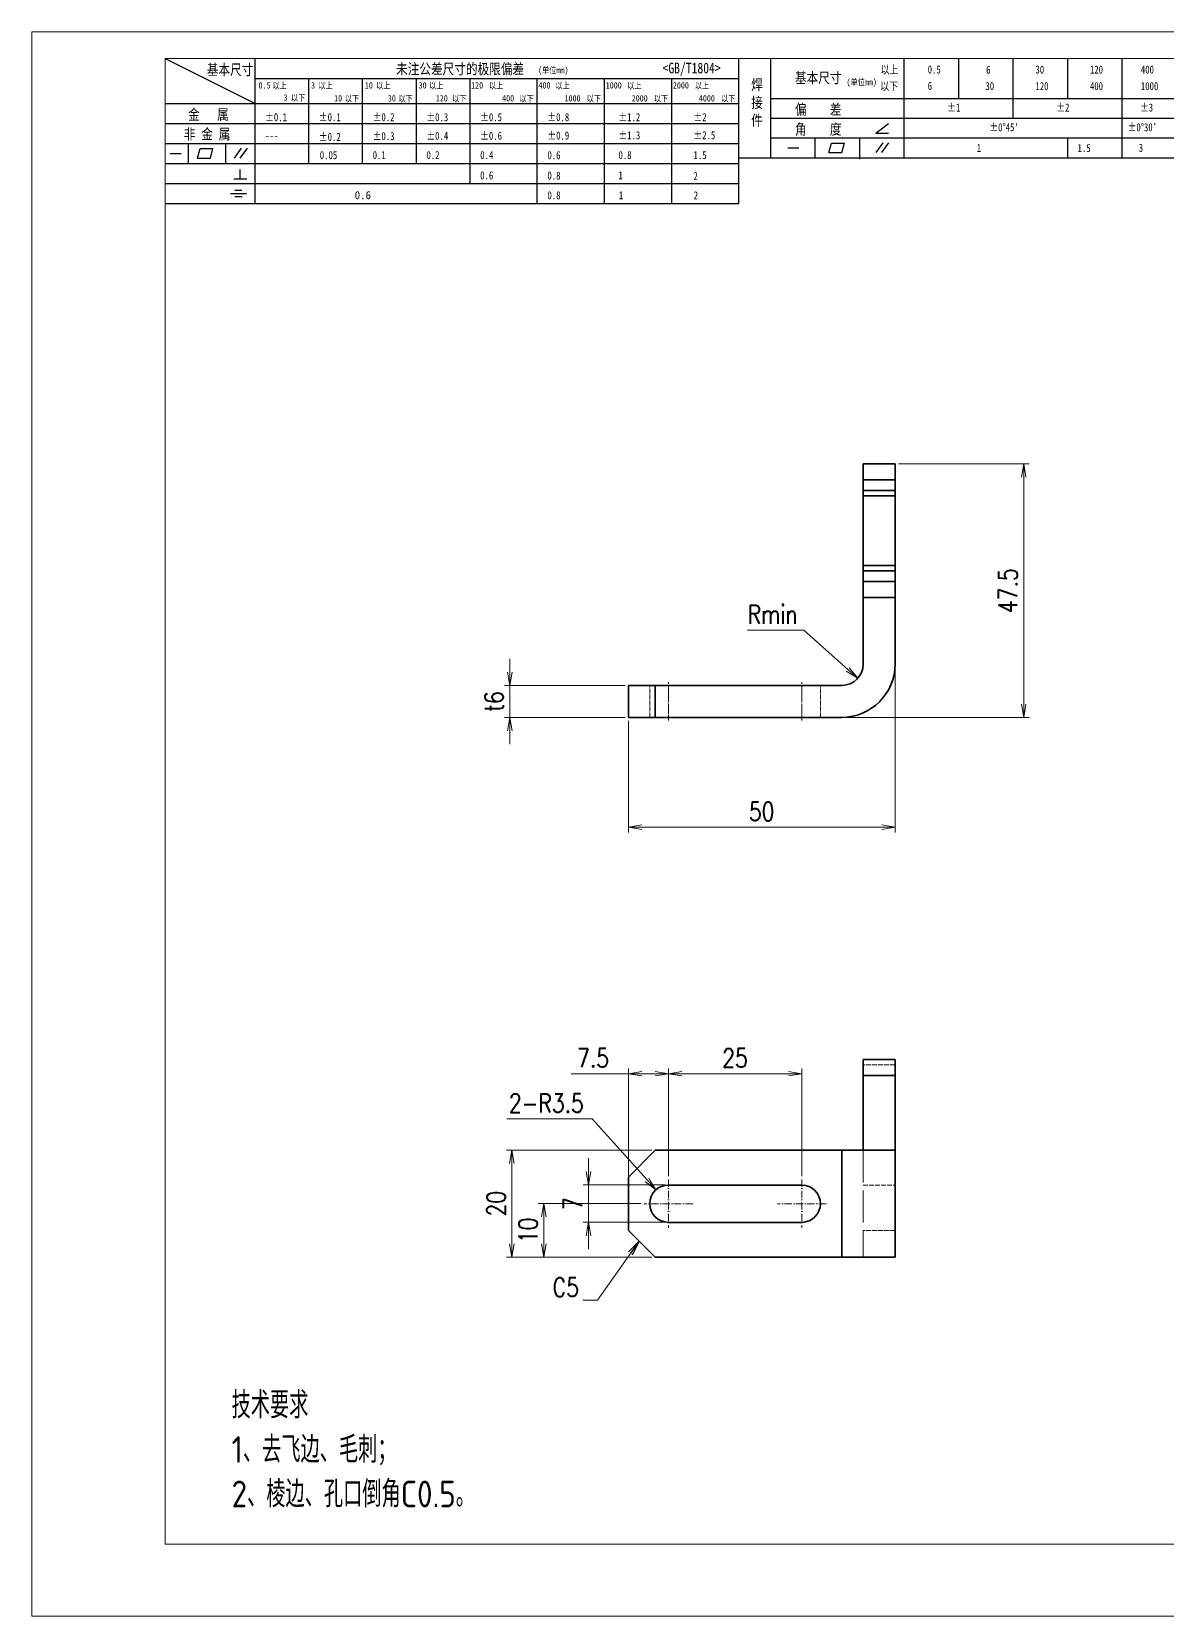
# Model space of a CAD drawing. Header units: millimetres. Extents: x -50143 to 104182, y -50696 to 54072.
# Drawn here: x -45678 to -45465.1, y 44632.5 to 44929.5 of the extents above; entities that cross this region are included whole.
import ezdxf

# ---------------------------------------------------------------- set-up
doc = ezdxf.new("R2010")
doc.units = ezdxf.units.MM
doc.header["$LTSCALE"] = 0.5
for name, pattern in [('AM_ISO02W050x2', [3.75, 3, -0.75]), ('AM_ISO08W050x2', [9, 6, -0.75, 1.5, -0.75]), ('DASHDOT', [18.5, 12, -3, 0.5, -3]), ('DASHED', [15, 12, -3])]:
    doc.linetypes.add(name, pattern=pattern)
for name, color, linetype, lineweight in [('DIM', 3, 'Continuous', 13), ('中心线', 2, 'AM_ISO08W050x2', 18), ('图框', 7, 'Continuous', 18), ('标注线', 3, 'Continuous', 18), ('粗实线', 7, 'Continuous', 35), ('虚线', 1, 'AM_ISO02W050x2', 18)]:
    doc.layers.add(name, color=color, linetype=linetype, lineweight=lineweight)
doc.layers.add('图\\M+19E79\\M+195B6\\M+18E9A', color=7, linetype='Continuous')
doc.layers.add('打印', color=7, linetype='Continuous', lineweight=15, plot=False)
doc.layers.add('打印-禁用', color=7, linetype='Continuous', lineweight=15, plot=False)
doc.styles.add('DIM', font='romans.shx', dxfattribs={"width": 0.8, "bigfont": 'bigfont.shx'})
doc.styles.add('国标', font='simfang.ttf', dxfattribs={"width": 0.8})
doc.styles.add('机械长仿宋', font='gbenor.shx', dxfattribs={"height": 1, "bigfont": 'gbcbig.shx'})
doc.dimstyles.new('DEH 1-1', dxfattribs={"dimtxt": 3.5, "dimasz": 2.5, "dimexe": 1, "dimexo": 0.625, "dimgap": 1.2, "dimtad": 1, "dimtoh": 1, "dimdsep": 46, "dimtxsty": 'DIM', "dimblk": 'OPEN', "dimcen": 0, "dimclrd": 8, "dimclre": 8, "dimclrt": 2, "dimazin": 2, "dimtfac": 0.5, "dimtmove": 0, "dimatfit": 3, "dimldrblk": 'OPEN', "dimfxl": 0, "dimtolj": 2, "dimlwd": 18, "dimlwe": 18, "dimarcsym": 0})
doc.dimstyles.new('DEH 1-1$0', dxfattribs={"dimtxt": 3.5, "dimasz": 2.5, "dimexe": 1, "dimexo": 0.625, "dimgap": 1.2, "dimtad": 1, "dimzin": 9, "dimdsep": 46, "dimtxsty": 'DIM', "dimblk": 'OPEN', "dimcen": 0, "dimclrd": 8, "dimclre": 8, "dimclrt": 2, "dimazin": 2, "dimtfac": 0.5, "dimtmove": 0, "dimatfit": 3, "dimldrblk": 'OPEN', "dimfxl": 0, "dimtolj": 2, "dimlwd": 18, "dimlwe": 18, "dimarcsym": 0})
doc.dimstyles.new('DEH 1-1$4', dxfattribs={"dimtxt": 3.5, "dimasz": 2.5, "dimexe": 1, "dimexo": 0.625, "dimgap": 1.2, "dimtad": 1, "dimtoh": 1, "dimdsep": 46, "dimtxsty": 'DIM', "dimblk": 'OPEN', "dimcen": 0, "dimclrd": 8, "dimclre": 8, "dimclrt": 2, "dimazin": 2, "dimtfac": 0.5, "dimtofl": 0, "dimtmove": 0, "dimatfit": 3, "dimldrblk": 'OPEN', "dimfxl": 0, "dimtolj": 2, "dimlwd": 18, "dimlwe": 18, "dimarcsym": 0})

# ---------------------------------------------------------------- blocks, each defined once
blk = doc.blocks.new('GZDEH零件A3图框V01版')
at = {"layer": '图\\M+19E79\\M+195B6\\M+18E9A', "color": 9}
for p, q in [((2882.49, -1554.46), (2899.37, -1562.92)), ((2899.37, -1581.67), (2899.37, -1554.46)), ((2990.09, -1581.67), (2990.09, -1554.46)), ((2996.09, -1573.08), (2996.09, -1554.46)), ((3021.09, -1561.98), (3021.09, -1554.46)), ((3031.31, -1561.98), (3031.31, -1554.46)), ((3041.53, -1561.98), (3041.53, -1554.46)), ((3051.75, -1561.98), (3051.75, -1554.46)), ((3061.98, -1561.98), (3061.98, -1554.46)), ((2899.37, -1558.24), (2990.09, -1558.24)), ((2909.45, -1574.17), (2909.45, -1558.24)), ((2919.53, -1574.17), (2919.53, -1558.24)), ((2929.61, -1574.17), (2929.61, -1558.24)), ((2939.69, -1577.92), (2939.69, -1558.24)), ((2952.29, -1581.67), (2952.29, -1558.24)), ((2964.89, -1581.67), (2964.89, -1558.24)), ((2977.49, -1581.67), (2977.49, -1558.24)), ((2996.09, -1561.98), (3113.09, -1561.98)), ((3021.09, -1573.08), (3021.09, -1561.98)), ((3041.53, -1565.68), (3041.53, -1561.98)), ((3061.98, -1573.08), (3061.98, -1561.98)), ((2882.49, -1562.92), (2990.09, -1562.92)), ((2882.49, -1566.67), (2990.09, -1566.67)), ((2996.09, -1565.68), (3113.09, -1565.68)), ((3015.75, -1568.51), (3018.15, -1566.66)), ((2882.49, -1570.42), (2990.09, -1570.42)), ((2886.92, -1574.12), (2886.92, -1570.42)), ((2893.91, -1574.12), (2893.91, -1570.42)), ((2996.09, -1569.38), (3113.09, -1569.38)), ((3004.42, -1573.08), (3004.42, -1569.38)), ((3006.97, -1572.12), (3007.45, -1570.33)), ((3007.45, -1570.33), (3009.86, -1570.33)), ((3009.39, -1572.12), (3009.86, -1570.33)), ((3012.75, -1573.08), (3012.75, -1569.38)), ((3015.75, -1568.51), (3018.15, -1568.51)), ((3015.81, -1572.12), (3017.15, -1570.26)), ((3016.89, -1572.12), (3018.23, -1570.26)), ((3051.75, -1573.08), (3051.75, -1569.38)), ((2883.43, -1572.27), (2885.49, -1572.27)), ((2888.59, -1573.16), (2889.07, -1571.37)), ((2888.59, -1573.16), (2891, -1573.16)), ((2889.07, -1571.37), (2891.48, -1571.37)), ((2891, -1573.16), (2891.48, -1571.37)), ((2895.52, -1573.16), (2896.85, -1571.3)), ((2896.6, -1573.16), (2897.94, -1571.3)), ((2990.09, -1573.08), (3113.09, -1573.08)), ((2999.26, -1571.23), (3001.32, -1571.23)), ((3006.97, -1572.12), (3009.39, -1572.12)), ((3012.75, -1573.33), (3012.75, -1573.08)), ((2882.49, -1574.17), (2990.09, -1574.17)), ((2895.42, -1577.05), (2897.81, -1577.05)), ((2896.58, -1577.05), (2896.58, -1575.28)), ((2882.49, -1577.92), (2990.09, -1577.92)), ((2894.79, -1579.77), (2897.77, -1579.77)), ((2895.57, -1579.17), (2896.92, -1579.17)), ((2882.49, -1581.67), (2990.09, -1581.67)), ((2895.57, -1580.37), (2896.93, -1580.37))]:
    blk.add_line(p, q, dxfattribs=at)
at = {"layer": '图框', "linetype": 'Continuous'}
for p, q in [((2882.49, -1554.46), (2882.49, -1832.96)), ((3272.49, -1554.46), (2882.49, -1554.46)), ((2882.49, -1832.96), (3272.49, -1832.96))]:
    blk.add_line(p, q, dxfattribs=at)
at = {"layer": '打印-禁用', "linetype": 'Continuous'}
for p, q in [((2857.49, -1549.46), (2857.49, -1846.46)), ((3277.49, -1549.46), (2857.49, -1549.46)), ((2857.49, -1846.46), (3277.49, -1846.46))]:
    blk.add_line(p, q, dxfattribs=at)
at = {"layer": '图\\M+19E79\\M+195B6\\M+18E9A', "color": 9, "style": '国标', "width": 0.8}
for s, height, p in [('基本尺寸', 2, (2890.33, -1557.58)), ('未注公差尺寸的极限偏差', 2, (2925.81, -1557.44)), ('<GB/T1804>', 2, (2975.78, -1557.27)), ('以上', 1.5, (3016.64, -1557.33)), ('0.5', 1.5, (3025.49, -1557.3)), ('6', 1.5, (3036.45, -1557.34)), ('30', 1.5, (3045.69, -1557.31)), ('120', 1.5, (3055.91, -1557.31)), ('400', 1.5, (3065.46, -1557.31)), ('30', 1.2, (2930.04, -1560.11)), ('基本尺寸', 2, (3000.6, -1559.1)), ('以下', 1.5, (3016.58, -1560.43)), ('6', 1.5, (3025.49, -1560.38)), ('30', 1.5, (3036.31, -1560.39)), ('120', 1.5, (3045.69, -1560.41)), ('400', 1.5, (3055.91, -1560.41)), ('1000', 1.5, (3065.46, -1560.41)), ('金   属', 2, (2886.82, -1565.98)), ('±0.1', 1.5, (2901.27, -1566.23)), ('±0.1', 1.5, (2911.35, -1566.23)), ('±0.2', 1.5, (2921.43, -1566.23)), ('±0.3', 1.5, (2931.51, -1566.23)), ('±0.5', 1.5, (2941.59, -1566.23)), ('±0.8', 1.5, (2954.19, -1566.23)), ('±1.2', 1.5, (2967.51, -1566.23)), ('±2', 1.5, (2981.58, -1566.23)), ('偏    差', 2, (3000.6, -1565.04)), ('±1', 1.5, (3029.16, -1564.42)), ('±2', 1.5, (3049.61, -1564.42)), ('±3', 1.5, (3065.3, -1564.42)), ('非 金 属', 2, (2886.02, -1569.65)), ('±0.3', 1.5, (2921.43, -1569.77)), ('±0.4', 1.5, (2931.51, -1569.71)), ('±0.6', 1.5, (2941.59, -1569.71)), ('±0.9', 1.5, (2954.19, -1569.68)), ('±1.3', 1.5, (2967.51, -1569.62)), ('±2.5', 1.5, (2981.58, -1569.61)), ('角    度', 2, (3000.6, -1568.74)), ("±0%%D45'", 1.5, (3037.06, -1568.12)), ("±0%%D30'", 1.5, (3062.98, -1568.12)), ('---', 1.5, (2901.27, -1569.65)), ('±0.2', 1.5, (2911.35, -1569.92)), ('1', 1.5, (3034.69, -1571.98)), ('1.5', 1.5, (3053.59, -1572.01)), ('3', 1.5, (3065.05, -1571.98)), ('0.1', 1.5, (2921.43, -1573.34)), ('0.2', 1.5, (2931.51, -1573.33)), ('0.4', 1.5, (2941.59, -1573.33)), ('0.6', 1.5, (2954.19, -1573.35)), ('0.8', 1.5, (2967.51, -1573.33)), ('1.5', 1.5, (2981.58, -1573.34)), ('0.6', 1.5, (2941.59, -1577.14)), ('0.8', 1.5, (2954.19, -1577.17)), ('1', 1.5, (2967.51, -1577.12)), ('2', 1.5, (2981.58, -1577.26)), ('0.8', 1.5, (2954.19, -1580.87)), ('1', 1.5, (2967.59, -1580.86)), ('2', 1.5, (2981.62, -1580.89))]:
    blk.add_text(s, height=height, dxfattribs=at).set_placement(p)
at = {"layer": '图\\M+19E79\\M+195B6\\M+18E9A', "color": 9, "lineweight": 15, "style": '国标', "width": 0.8}
for s, p in [('(单位mm)', (2952.44, -1557.27)), ('0.5', (2900.03, -1560.11)), ('以上', (2902.64, -1560.16)), ('3', (2909.88, -1560.11)), ('以上', (2911.25, -1560.16)), ('10', (2919.96, -1560.11)), ('以上', (2922.09, -1560.16)), ('以上', (2932.02, -1560.16)), ('120', (2939.88, -1560.11)), ('以上', (2943.21, -1560.16)), ('400', (2952.52, -1560.11)), ('以上', (2955.68, -1560.16)), ('1000', (2965.12, -1560.11)), ('以上', (2969.16, -1560.16)), ('2000', (2977.72, -1560.11)), ('以上', (2981.8, -1560.16)), ('(单位mm)', (3010.27, -1559.51)), ('3', (2904.73, -1562.41)), ('以下', (2906.1, -1562.46)), ('10', (2914.19, -1562.54)), ('以下', (2916.18, -1562.59)), ('30', (2924.27, -1562.54)), ('以下', (2926.26, -1562.59)), ('120', (2933.26, -1562.54)), ('以下', (2936.34, -1562.59)), ('400', (2945.7, -1562.54)), ('以下', (2948.94, -1562.59)), ('1000', (2957.41, -1562.54)), ('以下', (2961.54, -1562.59)), ('2000', (2969.99, -1562.54)), ('以下', (2974.14, -1562.59)), ('4000', (2982.59, -1562.54)), ('以下', (2986.74, -1562.59))]:
    blk.add_text(s, height=1.2, dxfattribs=at).set_placement(p)
at = {"layer": '图\\M+19E79\\M+195B6\\M+18E9A', "color": 9, "lineweight": 13, "style": '国标'}
blk.add_text('0.6', height=1.5, dxfattribs=at).set_placement((2918.05, -1580.85))
at = {"layer": '图\\M+19E79\\M+195B6\\M+18E9A', "color": 9, "insert": (2992.39, -1558.41), "char_height": 2, "width": 3.1877, "attachment_point": 1, "style": '国标'}
blk.add_mtext('焊\\P接\\P件', dxfattribs=at)
at = {"layer": '图\\M+19E79\\M+195B6\\M+18E9A', "color": 9, "insert": (2911.51, -1573.37), "char_height": 1.5, "attachment_point": 7, "style": '国标'}
blk.add_mtext_dynamic_manual_height_columns('0.05', width=5.1982, gutter_width=12.5, heights=[0], dxfattribs=at)
blk = doc.blocks.new('DEH A3')
at = {"layer": '图框'}
blk.add_blockref('GZDEH零件A3图框V01版', (-2857.49, 1846.46), dxfattribs=at)
blk = doc.blocks.new('_Open')
at = {"color": 0, "linetype": 'ByBlock', "lineweight": -2}
for p, q in [((-1, 0.17), (0, 0)), ((-1, -0.17), (0, 0)), ((0, 0), (-1, 0))]:
    blk.add_line(p, q, dxfattribs=at)
blk = doc.blocks.new('*D161')
at = {"layer": 'Defpoints', "color": 0, "transparency": 16777216}
for p in [(-45516.11, 44848.46), (-45526.11, 44800.96), (-45491.99, 44800.96)]:
    blk.add_point(p, dxfattribs=at)
at = {"layer": 'DIM', "color": 8, "lineweight": 18, "transparency": 16777216}
for p, q in [((-45515.48, 44848.46), (-45490.99, 44848.46)), ((-45491.99, 44845.96), (-45491.99, 44803.46)), ((-45525.48, 44800.96), (-45490.99, 44800.96))]:
    blk.add_line(p, q, dxfattribs=at)
at = {"layer": 'DIM', "color": 8, "lineweight": 18, "transparency": 16777216, "xscale": 2.5, "yscale": 2.5, "zscale": 2.5}
for p, rotation in [((-45491.99, 44848.46), 90), ((-45491.99, 44800.96), 270)]:
    blk.add_blockref('_Open', p, dxfattribs=dict(at, rotation=rotation))
at = {"layer": 'DIM', "color": 2, "transparency": 16777216, "insert": (-45494.94, 44824.71), "char_height": 3.5, "attachment_point": 5, "rotation": 90, "style": 'DIM'}
blk.add_mtext('\\A2;47.5', dxfattribs=at)
blk = doc.blocks.new('*D162')
at = {"layer": 'Defpoints', "color": 0, "transparency": 16777216}
for p in [(-45516.11, 44810.96), (-45566.11, 44800.96), (-45516.11, 44780.38)]:
    blk.add_point(p, dxfattribs=at)
at = {"layer": 'DIM', "color": 8, "lineweight": 18, "transparency": 16777216}
for p, q in [((-45516.11, 44810.33), (-45516.11, 44779.38)), ((-45566.11, 44800.33), (-45566.11, 44779.38)), ((-45563.61, 44780.38), (-45518.61, 44780.38))]:
    blk.add_line(p, q, dxfattribs=at)
at = {"layer": 'DIM', "color": 8, "lineweight": 18, "transparency": 16777216, "xscale": 2.5, "yscale": 2.5, "zscale": 2.5, "rotation": 180}
blk.add_blockref('_Open', (-45566.11, 44780.38), dxfattribs=at)
at = {"layer": 'DIM', "color": 8, "lineweight": 18, "transparency": 16777216, "xscale": 2.5, "yscale": 2.5, "zscale": 2.5}
blk.add_blockref('_Open', (-45516.11, 44780.38), dxfattribs=at)
at = {"layer": 'DIM', "color": 2, "transparency": 16777216, "insert": (-45541.11, 44783.33), "char_height": 3.5, "attachment_point": 5, "style": 'DIM'}
blk.add_mtext('\\A2;50', dxfattribs=at)
blk = doc.blocks.new('*D163')
at = {"layer": 'Defpoints', "color": 0, "transparency": 16777216}
for p in [(-45566.11, 44806.96), (-45588.34, 44800.96), (-45566.11, 44800.96)]:
    blk.add_point(p, dxfattribs=at)
at = {"layer": 'DIM', "color": 8, "lineweight": 18, "transparency": 16777216}
for p, q in [((-45588.34, 44809.46), (-45588.34, 44811.96)), ((-45566.73, 44806.96), (-45589.34, 44806.96)), ((-45588.34, 44806.96), (-45588.34, 44800.96)), ((-45566.73, 44800.96), (-45589.34, 44800.96)), ((-45588.34, 44798.46), (-45588.34, 44795.96))]:
    blk.add_line(p, q, dxfattribs=at)
at = {"layer": 'DIM', "color": 8, "lineweight": 18, "transparency": 16777216, "xscale": 2.5, "yscale": 2.5, "zscale": 2.5}
for p, rotation in [((-45588.34, 44806.96), 270), ((-45588.34, 44800.96), 90)]:
    blk.add_blockref('_Open', p, dxfattribs=dict(at, rotation=rotation))
at = {"layer": 'DIM', "color": 2, "transparency": 16777216, "insert": (-45591.29, 44803.96), "char_height": 3.5, "attachment_point": 5, "rotation": 90, "style": 'DIM'}
blk.add_mtext('\\A2;{\\Fromans,bigfont|c134;t}6', dxfattribs=at)
blk = doc.blocks.new('*D164')
at = {"layer": 'Defpoints', "color": 0, "transparency": 16777216}
for p in [(-45526.11, 44810.96), (-45523.12, 44808.29)]:
    blk.add_point(p, dxfattribs=at)
at = {"layer": 'DIM', "color": 8, "lineweight": 18, "transparency": 16777216}
for p, q in [((-45543.75, 44817.31), (-45533.21, 44817.31)), ((-45533.21, 44817.31), (-45524.99, 44809.96))]:
    blk.add_line(p, q, dxfattribs=at)
at = {"layer": 'DIM', "color": 8, "lineweight": 18, "transparency": 16777216, "xscale": 2.5, "yscale": 2.5, "zscale": 2.5, "rotation": 318.2128960987266}
blk.add_blockref('_Open', (-45523.12, 44808.29), dxfattribs=at)
at = {"layer": 'DIM', "color": 2, "transparency": 16777216, "insert": (-45539.08, 44820.26), "char_height": 3.5, "attachment_point": 5, "style": 'DIM'}
blk.add_mtext('\\A2;{\\Fromans,bigfont|c134;Rmin}', dxfattribs=at)
blk = doc.blocks.new('*D172')
at = {"layer": 'Defpoints', "color": 0, "transparency": 16777216}
for p in [(-45561.11, 44719.82), (-45587.96, 44699.82), (-45561.11, 44699.82)]:
    blk.add_point(p, dxfattribs=at)
at = {"layer": 'DIM', "color": 8, "lineweight": 18, "transparency": 16777216}
for p, q in [((-45561.73, 44719.82), (-45588.96, 44719.82)), ((-45587.96, 44717.32), (-45587.96, 44702.32)), ((-45561.73, 44699.82), (-45588.96, 44699.82))]:
    blk.add_line(p, q, dxfattribs=at)
at = {"layer": 'DIM', "color": 8, "lineweight": 18, "transparency": 16777216, "xscale": 2.5, "yscale": 2.5, "zscale": 2.5}
for p, rotation in [((-45587.96, 44719.82), 90), ((-45587.96, 44699.82), 270)]:
    blk.add_blockref('_Open', p, dxfattribs=dict(at, rotation=rotation))
at = {"layer": 'DIM', "color": 2, "transparency": 16777216, "insert": (-45590.91, 44709.82), "char_height": 3.5, "attachment_point": 5, "rotation": 90, "style": 'DIM'}
blk.add_mtext('\\A2;20', dxfattribs=at)
blk = doc.blocks.new('*D173')
at = {"layer": 'Defpoints', "color": 0, "transparency": 16777216}
for p in [(-45566.11, 44734.18), (-45566.11, 44714.37), (-45558.61, 44714.37)]:
    blk.add_point(p, dxfattribs=at)
at = {"layer": 'DIM', "color": 8, "lineweight": 18, "transparency": 16777216}
for p, q in [((-45566.11, 44734.18), (-45576.87, 44734.18)), ((-45566.11, 44714.99), (-45566.11, 44735.18)), ((-45561.11, 44734.18), (-45563.61, 44734.18)), ((-45558.61, 44714.99), (-45558.61, 44735.18))]:
    blk.add_line(p, q, dxfattribs=at)
at = {"layer": 'DIM', "color": 8, "lineweight": 18, "transparency": 16777216, "xscale": 2.5, "yscale": 2.5, "zscale": 2.5, "rotation": 180}
blk.add_blockref('_Open', (-45566.11, 44734.18), dxfattribs=at)
at = {"layer": 'DIM', "color": 8, "lineweight": 18, "transparency": 16777216, "xscale": 2.5, "yscale": 2.5, "zscale": 2.5}
blk.add_blockref('_Open', (-45558.61, 44734.18), dxfattribs=at)
at = {"layer": 'DIM', "color": 2, "transparency": 16777216, "insert": (-45572.74, 44737.13), "char_height": 3.5, "attachment_point": 5, "style": 'DIM'}
blk.add_mtext('\\A2;7.5', dxfattribs=at)
blk = doc.blocks.new('*D174')
at = {"layer": 'Defpoints', "color": 0, "transparency": 16777216}
for p in [(-45533.61, 44734.18), (-45558.61, 44714.37), (-45533.61, 44714.37)]:
    blk.add_point(p, dxfattribs=at)
at = {"layer": 'DIM', "color": 8, "lineweight": 18, "transparency": 16777216}
for p, q in [((-45558.61, 44714.99), (-45558.61, 44735.18)), ((-45556.11, 44734.18), (-45536.11, 44734.18)), ((-45533.61, 44714.99), (-45533.61, 44735.18))]:
    blk.add_line(p, q, dxfattribs=at)
at = {"layer": 'DIM', "color": 8, "lineweight": 18, "transparency": 16777216, "xscale": 2.5, "yscale": 2.5, "zscale": 2.5, "rotation": 180}
blk.add_blockref('_Open', (-45558.61, 44734.18), dxfattribs=at)
at = {"layer": 'DIM', "color": 8, "lineweight": 18, "transparency": 16777216, "xscale": 2.5, "yscale": 2.5, "zscale": 2.5}
blk.add_blockref('_Open', (-45533.61, 44734.18), dxfattribs=at)
at = {"layer": 'DIM', "color": 2, "transparency": 16777216, "insert": (-45546.11, 44737.13), "char_height": 3.5, "attachment_point": 5, "style": 'DIM'}
blk.add_mtext('\\A2;25', dxfattribs=at)
blk = doc.blocks.new('*D175')
at = {"layer": 'Defpoints', "color": 0, "transparency": 16777216}
for p in [(-45563.16, 44709.82), (-45581.98, 44699.82), (-45561.11, 44699.82)]:
    blk.add_point(p, dxfattribs=at)
at = {"layer": 'DIM', "color": 8, "lineweight": 18, "transparency": 16777216}
for p, q in [((-45563.78, 44709.82), (-45582.98, 44709.82)), ((-45581.98, 44707.32), (-45581.98, 44702.32)), ((-45561.73, 44699.82), (-45582.98, 44699.82))]:
    blk.add_line(p, q, dxfattribs=at)
at = {"layer": 'DIM', "color": 8, "lineweight": 18, "transparency": 16777216, "xscale": 2.5, "yscale": 2.5, "zscale": 2.5}
for p, rotation in [((-45581.98, 44709.82), 90), ((-45581.98, 44699.82), 270)]:
    blk.add_blockref('_Open', p, dxfattribs=dict(at, rotation=rotation))
at = {"layer": 'DIM', "color": 2, "transparency": 16777216, "insert": (-45584.93, 44704.82), "char_height": 3.5, "attachment_point": 5, "rotation": 90, "style": 'DIM'}
blk.add_mtext('\\A2;10', dxfattribs=at)
blk = doc.blocks.new('*D176')
at = {"layer": 'Defpoints', "color": 0, "transparency": 16777216}
for p in [(-45560.95, 44712.42), (-45558.61, 44709.82)]:
    blk.add_point(p, dxfattribs=at)
at = {"layer": 'DIM', "color": 8, "lineweight": 18, "transparency": 16777216}
for p, q in [((-45588.89, 44725.7), (-45572.89, 44725.7)), ((-45572.89, 44725.7), (-45562.62, 44714.28))]:
    blk.add_line(p, q, dxfattribs=at)
at = {"layer": 'DIM', "color": 8, "lineweight": 18, "transparency": 16777216, "xscale": 2.5, "yscale": 2.5, "zscale": 2.5, "rotation": 311.9777061156682}
blk.add_blockref('_Open', (-45560.95, 44712.42), dxfattribs=at)
at = {"layer": 'DIM', "color": 2, "transparency": 16777216, "insert": (-45581.49, 44728.65), "char_height": 3.5, "attachment_point": 5, "style": 'DIM'}
blk.add_mtext('\\A2;{\\Fromans,bigfont|c134;2-}R3.5', dxfattribs=at)
blk = doc.blocks.new('*D177')
at = {"layer": 'Defpoints', "color": 0, "transparency": 16777216}
for p in [(-45558.61, 44713.32), (-45573.6, 44706.32), (-45558.61, 44706.32)]:
    blk.add_point(p, dxfattribs=at)
at = {"layer": 'DIM', "color": 8, "lineweight": 18, "transparency": 16777216}
for p, q in [((-45573.6, 44715.82), (-45573.6, 44718.32)), ((-45559.23, 44713.32), (-45574.6, 44713.32)), ((-45573.6, 44713.32), (-45573.6, 44706.32)), ((-45559.23, 44706.32), (-45574.6, 44706.32)), ((-45573.6, 44703.82), (-45573.6, 44701.32))]:
    blk.add_line(p, q, dxfattribs=at)
at = {"layer": 'DIM', "color": 8, "lineweight": 18, "transparency": 16777216, "xscale": 2.5, "yscale": 2.5, "zscale": 2.5}
for p, rotation in [((-45573.6, 44713.32), 270), ((-45573.6, 44706.32), 90)]:
    blk.add_blockref('_Open', p, dxfattribs=dict(at, rotation=rotation))
at = {"layer": 'DIM', "color": 2, "transparency": 16777216, "insert": (-45576.55, 44709.82), "char_height": 3.5, "attachment_point": 5, "rotation": 90, "style": 'DIM'}
blk.add_mtext('\\A2;7', dxfattribs=at)

msp = doc.modelspace()

# ---------------------------------------------------------------- linework, layer by layer
at = {"layer": '中心线', "linetype": 'DASHDOT', "ltscale": 0.179999}
for p, q in [((-45558.605, 44800.356), (-45558.605, 44807.555)), ((-45533.605, 44800.356), (-45533.605, 44807.555))]:
    msp.add_line(p, q, dxfattribs=at)
at = {"layer": '中心线', "linetype": 'DASHDOT', "ltscale": 0.227499}
for p, q in [((-45558.605, 44714.366), (-45558.605, 44705.266)), ((-45533.605, 44714.366), (-45533.605, 44705.266))]:
    msp.add_line(p, q, dxfattribs=at)
at = {"layer": '中心线', "linetype": 'DASHDOT', "ltscale": 0.2275}
for p, q in [((-45554.055, 44709.816), (-45563.155, 44709.816)), ((-45529.055, 44709.816), (-45538.155, 44709.816))]:
    msp.add_line(p, q, dxfattribs=at)
at = {"layer": '打印'}
msp.add_lwpolyline([(-45677.992, 44929.478), (-45257.992, 44929.478), (-45257.992, 44632.478), (-45677.992, 44632.478)], close=True, dxfattribs=at)
at = {"layer": '粗实线', "ltscale": 0.15}
for p, q in [((-45516.105, 44848.456), (-45522.105, 44848.456)), ((-45516.105, 44845.456), (-45522.105, 44845.456)), ((-45516.105, 44843.456), (-45522.105, 44843.456)), ((-45516.105, 44842.456), (-45522.105, 44842.456)), ((-45516.105, 44829.456), (-45522.105, 44829.456)), ((-45516.105, 44828.456), (-45522.105, 44828.456)), ((-45516.105, 44826.456), (-45522.105, 44826.456)), ((-45516.105, 44823.456), (-45522.105, 44823.456)), ((-45566.105, 44806.956), (-45566.105, 44800.956)), ((-45561.105, 44806.956), (-45561.105, 44800.956)), ((-45516.105, 44736.816), (-45522.105, 44736.816)), ((-45516.105, 44733.816), (-45522.105, 44733.816))]:
    msp.add_line(p, q, dxfattribs=at)
at = {"layer": '粗实线', "ltscale": 0.075}
for p, q in [((-45522.105, 44845.456), (-45522.105, 44848.456)), ((-45516.105, 44845.456), (-45516.105, 44848.456)), ((-45522.105, 44826.456), (-45522.105, 44823.456)), ((-45516.105, 44826.456), (-45516.105, 44823.456)), ((-45522.105, 44736.816), (-45522.105, 44733.816)), ((-45516.105, 44736.816), (-45516.105, 44733.816))]:
    msp.add_line(p, q, dxfattribs=at)
at = {"layer": '粗实线', "ltscale": 0.05}
for p, q in [((-45522.105, 44845.456), (-45522.105, 44843.456)), ((-45516.105, 44845.456), (-45516.105, 44843.456)), ((-45522.105, 44828.456), (-45522.105, 44826.456)), ((-45516.105, 44828.456), (-45516.105, 44826.456))]:
    msp.add_line(p, q, dxfattribs=at)
at = {"layer": '粗实线', "ltscale": 0.025}
for p, q in [((-45522.105, 44843.456), (-45522.105, 44842.456)), ((-45516.105, 44843.456), (-45516.105, 44842.456)), ((-45522.105, 44828.456), (-45522.105, 44829.456)), ((-45516.105, 44828.456), (-45516.105, 44829.456))]:
    msp.add_line(p, q, dxfattribs=at)
at = {"layer": '粗实线', "ltscale": 0.325}
for p, q in [((-45522.105, 44829.456), (-45522.105, 44842.456)), ((-45516.105, 44829.456), (-45516.105, 44842.456))]:
    msp.add_line(p, q, dxfattribs=at)
at = {"layer": '粗实线', "ltscale": 0.3125}
for p, q in [((-45522.105, 44823.456), (-45522.105, 44810.956)), ((-45516.105, 44823.456), (-45516.105, 44810.956))]:
    msp.add_line(p, q, dxfattribs=at)
at = {"layer": '粗实线', "ltscale": 0.125}
for p, q in [((-45561.105, 44806.956), (-45566.105, 44806.956)), ((-45566.105, 44800.956), (-45561.105, 44800.956))]:
    msp.add_line(p, q, dxfattribs=at)
at = {"layer": '粗实线'}
for p, q in [((-45526.105, 44806.956), (-45561.105, 44806.956)), ((-45561.105, 44800.956), (-45526.105, 44800.956)), ((-45561.105, 44719.816), (-45526.105, 44719.816)), ((-45526.105, 44699.816), (-45526.105, 44719.816)), ((-45516.105, 44699.816), (-45516.105, 44719.816)), ((-45533.605, 44713.316), (-45558.605, 44713.316)), ((-45558.605, 44706.316), (-45533.605, 44706.316)), ((-45561.105, 44699.816), (-45526.105, 44699.816))]:
    msp.add_line(p, q, dxfattribs=at)
at = {"layer": '粗实线', "ltscale": 0.35}
for p, q in [((-45522.105, 44719.816), (-45522.105, 44733.816)), ((-45516.105, 44719.816), (-45516.105, 44733.816))]:
    msp.add_line(p, q, dxfattribs=at)
at = {"layer": '粗实线', "ltscale": 0.176777}
for p, q in [((-45566.105, 44714.816), (-45561.105, 44719.816)), ((-45566.105, 44704.816), (-45561.105, 44699.816))]:
    msp.add_line(p, q, dxfattribs=at)
at = {"layer": '粗实线', "ltscale": 0.25}
for p, q in [((-45526.105, 44719.816), (-45516.105, 44719.816)), ((-45566.105, 44704.816), (-45566.105, 44714.816)), ((-45526.105, 44699.816), (-45516.105, 44699.816))]:
    msp.add_line(p, q, dxfattribs=at)
at = {"layer": '粗实线'}
for centre, radius, start, end in [((-45526.105, 44810.956), 4, 270, 0), ((-45526.105, 44810.956), 10, 270, 0), ((-45558.605, 44709.816), 3.5, 90, 270), ((-45533.605, 44709.816), 3.5, 270, 90)]:
    msp.add_arc(centre, radius, start, end, dxfattribs=at)
at = {"layer": '虚线', "linetype": 'DASHED', "ltscale": 0.15}
for p, q in [((-45516.105, 44843.456), (-45522.105, 44843.456)), ((-45562.105, 44800.956), (-45562.105, 44806.956)), ((-45561.105, 44806.956), (-45561.105, 44800.956)), ((-45558.605, 44806.956), (-45558.605, 44800.956)), ((-45558.605, 44806.956), (-45558.605, 44800.956)), ((-45533.605, 44806.956), (-45533.605, 44800.956)), ((-45533.605, 44806.956), (-45533.605, 44800.956)), ((-45530.105, 44800.956), (-45530.105, 44806.956)), ((-45516.105, 44735.816), (-45522.105, 44735.816)), ((-45516.105, 44735.816), (-45522.105, 44735.816)), ((-45516.105, 44733.816), (-45522.105, 44733.816)), ((-45516.105, 44719.816), (-45522.105, 44719.816)), ((-45516.105, 44719.816), (-45522.105, 44719.816)), ((-45522.105, 44713.316), (-45516.105, 44713.316)), ((-45516.105, 44704.816), (-45522.105, 44704.816))]:
    msp.add_line(p, q, dxfattribs=at)
at = {"layer": '虚线', "linetype": 'DASHED'}
for p, q in [((-45526.105, 44719.816), (-45526.105, 44699.816)), ((-45522.105, 44719.816), (-45522.105, 44699.816))]:
    msp.add_line(p, q, dxfattribs=at)

# ---------------------------------------------------------------- block references
at = {"layer": '图框'}
msp.add_blockref('DEH A3', (-45677.992, 44632.478), dxfattribs=at)

# ---------------------------------------------------------------- texts
at = {"layer": 'DIM', "color": 2, "insert": (-45575.378, 44692.403), "char_height": 3.5, "attachment_point": 9, "style": 'DIM'}
msp.add_mtext('\\A2;C5', dxfattribs=at)
at = {"layer": '标注线', "color": 2, "insert": (-45640.514, 44652.861), "char_height": 5, "width": 114.82461, "attachment_point": 7, "style": '机械长仿宋'}
msp.add_mtext('\\A2;技术要求\\P1、去飞边、毛刺；\\P2、棱边、孔口倒角C0.5。', dxfattribs=at)

# ---------------------------------------------------------------- dimensions: what is measured, and where the dimension line sits
at = {"layer": 'DIM'}
for base, p1, p2, picture, middle in [((-45491.995, 44800.956), (-45516.105, 44848.456), (-45526.105, 44800.956), '*D161', (-45494.945, 44824.706)), ((-45587.959, 44699.816), (-45561.105, 44719.816), (-45561.105, 44699.816), '*D172', (-45590.909, 44709.816)), ((-45573.6, 44706.316), (-45558.605, 44713.316), (-45558.605, 44706.316), '*D177', (-45576.55, 44709.816)), ((-45581.977, 44699.816), (-45563.155, 44709.816), (-45561.105, 44699.816), '*D175', (-45584.927, 44704.816))]:
    dim = msp.add_linear_dim(base=base, p1=p1, p2=p2, angle=90, dimstyle='DEH 1-1$0', dxfattribs=at)
    dim.commit()
    dim.dimension.update_dxf_attribs({"geometry": picture, "text_midpoint": middle})
dim = msp.add_radius_dim(center=(-45526.105, 44810.956), mpoint=(-45523.123, 44808.29), text='{\\Fromans,bigfont|c134;Rmin}', dimstyle='DEH 1-1$4', override={"dimtmove": 1}, dxfattribs=at)
dim.commit()
dim.dimension.update_dxf_attribs({"geometry": '*D164', "text_midpoint": (-45533.213, 44817.308), "dimtype": 164})
dim = msp.add_linear_dim(base=(-45588.338, 44800.956), p1=(-45566.105, 44806.956), p2=(-45566.105, 44800.956), angle=90, text='{\\Fromans,bigfont|c134;t}<>', dimstyle='DEH 1-1$0', dxfattribs=at)
dim.commit()
dim.dimension.update_dxf_attribs({"geometry": '*D163', "text_midpoint": (-45591.288, 44803.956)})
for base, p1, p2, picture, middle in [((-45516.105, 44780.377), (-45566.105, 44800.956), (-45516.105, 44810.956), '*D162', (-45541.105, 44783.327)), ((-45566.105, 44734.181), (-45558.605, 44714.366), (-45566.105, 44714.366), '*D173', (-45572.738, 44737.131)), ((-45533.605, 44734.181), (-45558.605, 44714.366), (-45533.605, 44714.366), '*D174', (-45546.105, 44737.131))]:
    dim = msp.add_linear_dim(base=base, p1=p1, p2=p2, dimstyle='DEH 1-1$0', dxfattribs=at)
    dim.commit()
    dim.dimension.update_dxf_attribs({"geometry": picture, "text_midpoint": middle})
dim = msp.add_radius_dim(center=(-45558.605, 44709.816), mpoint=(-45560.946, 44712.418), text='{\\Fromans,bigfont|c134;2-}<>', dimstyle='DEH 1-1$4', dxfattribs=at)
dim.commit()
dim.dimension.update_dxf_attribs({"geometry": '*D176', "text_midpoint": (-45581.494, 44725.698), "dimtype": 164})

# ---------------------------------------------------------------- leaders
msp.add_leader([(-45564.103, 44702.813), (-45571.878, 44691.703), (-45574.678, 44691.703)], dimstyle='DEH 1-1', override={"dimasz": 2.8, "dimexe": 0.69965, "dimexo": 0.69965, "dimgap": 0.69965}, dxfattribs=at)

doc.saveas('drawing.dxf')
